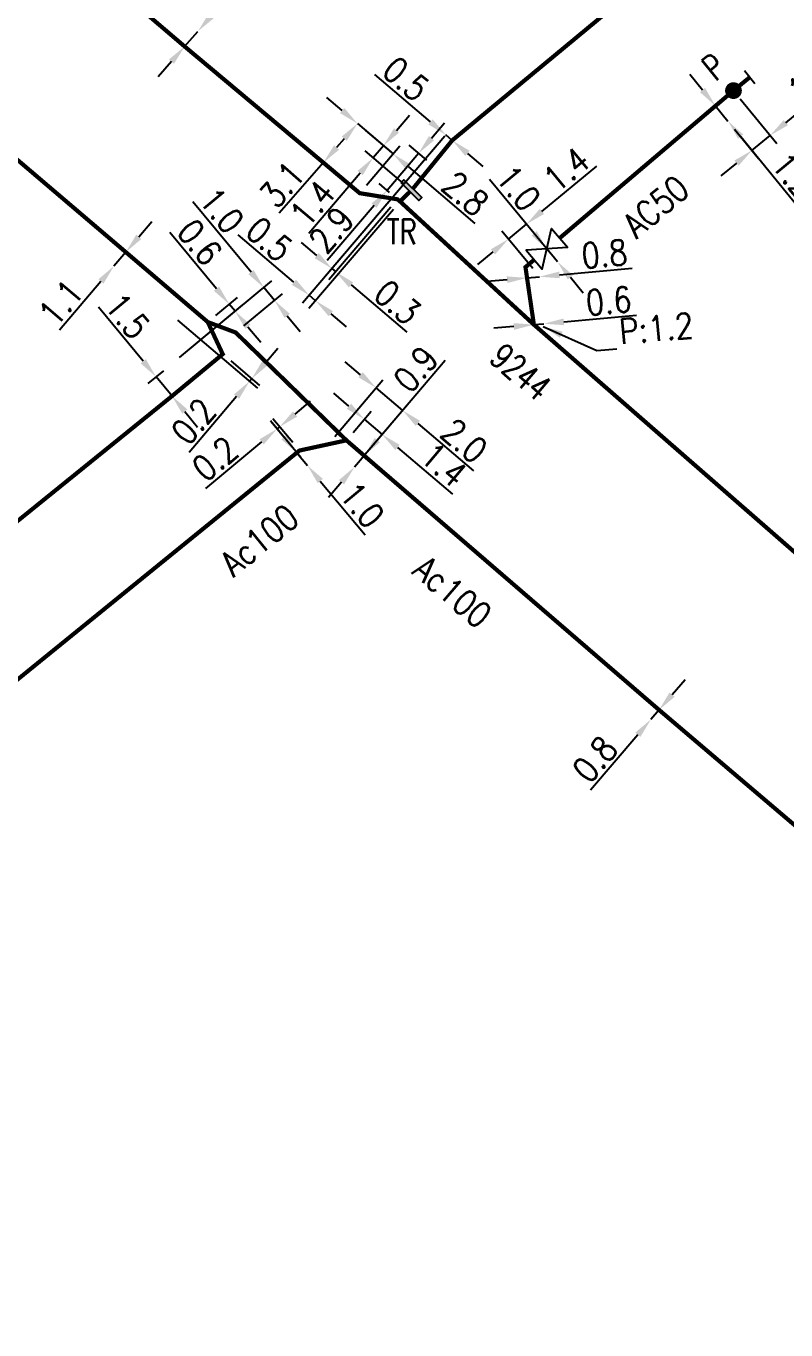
# Model space of a CAD drawing. Header units: millimetres. Extents: x 138988 to 140002, y 128990 to 130001.
# Drawn here: x 139184.2 to 139229.6, y 129296.3 to 129374.2 of the extents above; entities that cross this region are included whole.
import ezdxf
from ezdxf.enums import TextEntityAlignment as Align

# ---------------------------------------------------------------- set-up
doc = ezdxf.new("R2010")
doc.units = ezdxf.units.MM
doc.header["$PDMODE"] = 34
doc.linetypes.add('L_25_AP', pattern=[2000, 1000, 1000])
doc.linetypes.add('L_25_PE', pattern=[2000, 1000, 1000])
doc.layers.get('0').update_dxf_attribs({"linetype": 'CONTINUOUS'})
doc.layers.get('Defpoints').update_dxf_attribs({"linetype": 'CONTINUOUS'})
for name, color, linetype in [('L_150', 1, 'CONTINUOUS'), ('L_300', 7, 'CONTINUOUS'), ('L_340', 7, 'CONTINUOUS')]:
    doc.layers.add(name, color=color, linetype=linetype)
doc.styles.add('G_ROMANS', font='ROMANS.SHX', dxfattribs={"width": 0.75})
doc.styles.get("Standard").update_dxf_attribs({"font": 'romans.shx', "width": 0.85})
doc.dimstyles.get("Standard").update_dxf_attribs({"dimtxt": 1.5, "dimasz": 1.2, "dimexe": 0.625, "dimexo": 0.625, "dimgap": 0.25, "dimtad": 1, "dimdec": 1, "dimzin": 0, "dimdsep": 46, "dimtxsty": 'Standard', "dimcen": -0.5, "dimadec": 0, "dimazin": 0, "dimtfac": 1, "dimtdec": 1, "dimtmove": 0, "dimatfit": 3, "dimfxl": 0, "dimtolj": 1, "dimtzin": 0, "dimarcsym": 0})

# ---------------------------------------------------------------- blocks, each defined once
blk = doc.blocks.new('*D893')
at = {"layer": 'Defpoints', "color": 0, "linetype": 'Continuous', "transparency": 16777216}
for p in [(139214.525, 129356.395), (139215.122, 129356.45), (139215.122, 129356.45)]:
    blk.add_point(p, dxfattribs=at)
at = {"layer": 'L_150', "color": 0, "linetype": 'Continuous', "lineweight": -2, "transparency": 16777216}
for p, q in [((139214.525, 129356.395), (139215.122, 129356.45)), ((139216.317, 129356.561), (139220.67, 129356.962)), ((139213.33, 129356.285), (139212.135, 129356.175))]:
    blk.add_line(p, q, dxfattribs=at)
at = {"layer": 'L_150', "color": 0, "linetype": 'Continuous', "transparency": 16777216}
for points in [[(139213.312, 129356.484), (139213.348, 129356.086), (139214.525, 129356.395)], [(139216.299, 129356.76), (139216.336, 129356.361), (139215.122, 129356.45)]]:
    blk.add_solid(points, dxfattribs=at)
at = {"layer": 'L_150', "color": 0, "linetype": 'Continuous', "transparency": 16777216, "insert": (139218.999, 129357.812), "char_height": 1.5, "attachment_point": 5, "rotation": 5.26915}
blk.add_mtext('\\A1;0.6', dxfattribs=at)
blk = doc.blocks.new('*D894')
at = {"layer": 'Defpoints', "color": 0, "linetype": 'Continuous', "transparency": 16777216}
for p in [(139214.117, 129359.19), (139214.863, 129359.259), (139214.863, 129359.259)]:
    blk.add_point(p, dxfattribs=at)
at = {"layer": 'L_150', "color": 0, "linetype": 'Continuous', "lineweight": -2, "transparency": 16777216}
for p, q in [((139216.058, 129359.369), (139220.411, 129359.77)), ((139212.922, 129359.08), (139211.727, 129358.97)), ((139214.117, 129359.19), (139214.863, 129359.259))]:
    blk.add_line(p, q, dxfattribs=at)
at = {"layer": 'L_150', "color": 0, "linetype": 'Continuous', "transparency": 16777216}
for points in [[(139216.04, 129359.568), (139216.077, 129359.17), (139214.863, 129359.259)], [(139212.903, 129359.279), (139212.94, 129358.881), (139214.117, 129359.19)]]:
    blk.add_solid(points, dxfattribs=at)
at = {"layer": 'L_150', "color": 0, "linetype": 'Continuous', "transparency": 16777216, "insert": (139218.74, 129360.621), "char_height": 1.5, "attachment_point": 5, "rotation": 5.26915}
blk.add_mtext('\\A1;0.8', dxfattribs=at)
blk = doc.blocks.new('*D895')
at = {"layer": 'Defpoints', "color": 0, "linetype": 'Continuous', "transparency": 16777216}
for p in [(139213.005, 129361.509), (139215.943, 129360.15), (139214.863, 129359.259)]:
    blk.add_point(p, dxfattribs=at)
at = {"layer": 'L_300', "color": 0, "linetype": 'Continuous', "lineweight": -2, "transparency": 16777216}
for p, q in [((139215.009, 129363.165), (139218.286, 129365.871)), ((139215.545, 129360.632), (139213.686, 129362.883)), ((139214.465, 129359.741), (139212.607, 129361.991)), ((139213.005, 129361.509), (139214.084, 129362.401)), ((139212.079, 129360.745), (139211.154, 129359.981))]:
    blk.add_line(p, q, dxfattribs=at)
at = {"layer": 'L_300', "color": 0, "linetype": 'Continuous', "transparency": 16777216}
for points in [[(139214.882, 129363.319), (139215.137, 129363.011), (139214.084, 129362.401)], [(139211.952, 129360.899), (139212.207, 129360.591), (139213.005, 129361.509)]]:
    blk.add_solid(points, dxfattribs=at)
at = {"layer": 'L_300', "color": 0, "linetype": 'Continuous', "transparency": 16777216, "insert": (139216.474, 129365.671), "char_height": 1.5, "attachment_point": 5, "rotation": 39.55277}
blk.add_mtext('\\A1;1.4', dxfattribs=at)
blk = doc.blocks.new('*D896')
at = {"layer": 'Defpoints', "color": 0, "linetype": 'Continuous', "transparency": 16777216}
for p in [(139215.306, 129360.921), (139215.943, 129360.15), (139215.943, 129360.15)]:
    blk.add_point(p, dxfattribs=at)
at = {"layer": 'L_300', "color": 0, "linetype": 'Continuous', "lineweight": -2, "transparency": 16777216}
for p, q in [((139214.542, 129361.847), (139211.874, 129365.077)), ((139215.943, 129360.15), (139215.306, 129360.921)), ((139216.707, 129359.225), (139217.471, 129358.3))]:
    blk.add_line(p, q, dxfattribs=at)
at = {"layer": 'L_300', "color": 0, "linetype": 'Continuous', "transparency": 16777216}
for points in [[(139214.696, 129361.974), (139214.388, 129361.719), (139215.306, 129360.921)], [(139216.861, 129359.352), (139216.553, 129359.098), (139215.943, 129360.15)]]:
    blk.add_solid(points, dxfattribs=at)
at = {"layer": 'L_300', "color": 0, "linetype": 'Continuous', "transparency": 16777216, "insert": (139213.597, 129364.561), "char_height": 1.5, "attachment_point": 5, "rotation": 309.55277}
blk.add_mtext('\\A1;1.0', dxfattribs=at)
blk = doc.blocks.new('*D897')
at = {"layer": 'Defpoints', "color": 0, "linetype": 'Continuous', "transparency": 16777216}
for p in [(139226.458, 129370.385), (139226.129, 129368.563), (139226.129, 129368.563)]:
    blk.add_point(p, dxfattribs=at)
at = {"layer": 'L_300', "color": 0, "linetype": 'Continuous', "lineweight": -2, "transparency": 16777216}
for p, q in [((139224.606, 129370.418), (139223.845, 129371.346)), ((139225.975, 129369.989), (139224.884, 129369.094)), ((139225.368, 129369.49), (139226.129, 129368.563)), ((139226.89, 129367.635), (139230.247, 129363.541))]:
    blk.add_line(p, q, dxfattribs=at)
at = {"layer": 'L_300', "color": 0, "linetype": 'Continuous', "transparency": 16777216}
for points in [[(139224.761, 129370.545), (139224.452, 129370.291), (139225.368, 129369.49)], [(139227.044, 129367.762), (139226.735, 129367.508), (139226.129, 129368.563)]]:
    blk.add_solid(points, dxfattribs=at)
at = {"layer": 'L_300', "color": 0, "linetype": 'Continuous', "transparency": 16777216, "insert": (139230.073, 129365.331), "char_height": 1.5, "attachment_point": 5, "rotation": 309.36005}
blk.add_mtext('\\A1;1.2', dxfattribs=at)
blk = doc.blocks.new('*D898')
at = {"layer": 'Defpoints', "color": 0, "linetype": 'Continuous', "transparency": 16777216}
for p in [(139226.458, 129370.385), (139226.129, 129368.563), (139227.564, 129366.812)]:
    blk.add_point(p, dxfattribs=at)
at = {"layer": 'L_300', "color": 0, "linetype": 'Continuous', "lineweight": -2, "transparency": 16777216}
for p, q in [((139229.583, 129368.468), (139232.869, 129371.163)), ((139226.854, 129369.902), (139229.051, 129367.224)), ((139226.525, 129368.079), (139227.961, 129366.329)), ((139227.564, 129366.812), (139228.655, 129367.707)), ((139226.636, 129366.051), (139225.709, 129365.29))]:
    blk.add_line(p, q, dxfattribs=at)
at = {"layer": 'L_300', "color": 0, "linetype": 'Continuous', "transparency": 16777216}
for points in [[(139229.456, 129368.622), (139229.709, 129368.313), (139228.655, 129367.707)], [(139226.51, 129366.206), (139226.763, 129365.897), (139227.564, 129366.812)]]:
    blk.add_solid(points, dxfattribs=at)
at = {"layer": 'L_300', "color": 0, "linetype": 'Continuous', "transparency": 16777216, "insert": (139231.055, 129370.969), "char_height": 1.5, "attachment_point": 5, "rotation": 39.36005}
blk.add_mtext('\\A1;1.4', dxfattribs=at)
blk = doc.blocks.new('L_300_09')
at = {"color": 0, "linetype": 'Continuous', "flags": 128}
blk.add_lwpolyline([(-1, 0.75), (1, -0.75), (1, 0.75), (-1, -0.75), (-1, 0.75)], dxfattribs=at)
at = {"color": 0, "linetype": 'Continuous', "width": 0.75}
blk.add_attdef('NUM', text='', height=1.5, dxfattribs=at).set_placement((0, 2.1), align=Align.MIDDLE_CENTER)
at = {"color": 0, "linetype": 'Continuous', "width": 0.75, "flags": 3}
for tag, p in [('DEF_LEG', (0, -5)), ('DEF_COUP', (0, -7.5)), ('DEF_TYPE', (0, -10))]:
    blk.add_attdef(tag, text='', height=1.2, dxfattribs=at).set_placement(p, align=Align.MIDDLE)
blk = doc.blocks.new('L_340_07')
at = {"color": 0, "linetype": 'Continuous', "const_width": 0.25, "flags": 128}
blk.add_lwpolyline([(0, 0), (1.25, 0)], dxfattribs=at)
at = {"color": 0, "linetype": 'Continuous', "flags": 128}
blk.add_lwpolyline([(1.25, -0.5), (1.25, 0.5)], dxfattribs=at)
at = {"color": 0, "linetype": 'Continuous', "style": 'G_ROMANS', "width": 0.75, "flags": 3}
for tag, p in [('DEF_LEG', (0.723, -3.465)), ('DEF_COUP', (0.723, -5.965)), ('DEF_TYPE', (0.723, -8.465))]:
    blk.add_attdef(tag, text='', height=1.2, dxfattribs=at).set_placement(p, align=Align.MIDDLE)
blk = doc.blocks.new('*D900')
at = {"layer": 'Defpoints', "color": 0, "linetype": 'Continuous', "transparency": 16777216}
for p in [(139222.009, 129333.361), (139221.522, 129332.791), (139221.522, 129332.791)]:
    blk.add_point(p, dxfattribs=at)
at = {"layer": 'L_150', "color": 0, "linetype": 'Continuous', "lineweight": -2, "transparency": 16777216}
for p, q in [((139222.788, 129334.274), (139223.568, 129335.186)), ((139222.009, 129333.361), (139221.522, 129332.791)), ((139220.742, 129331.878), (139217.903, 129328.554))]:
    blk.add_line(p, q, dxfattribs=at)
at = {"layer": 'L_150', "color": 0, "linetype": 'Continuous', "transparency": 16777216}
for points in [[(139222.636, 129334.403), (139222.94, 129334.144), (139222.009, 129333.361)], [(139220.59, 129332.008), (139220.895, 129331.748), (139221.522, 129332.791)]]:
    blk.add_solid(points, dxfattribs=at)
at = {"layer": 'L_150', "color": 0, "linetype": 'Continuous', "transparency": 16777216, "insert": (139218.173, 129330.41), "char_height": 1.5, "attachment_point": 5, "rotation": 49.49699}
blk.add_mtext('\\A1;0.8', dxfattribs=at)
blk = doc.blocks.new('*D901')
at = {"layer": 'Defpoints', "color": 0, "linetype": 'Continuous', "transparency": 16777216}
for p in [(139203.319, 129349.478), (139203.804, 129347.886), (139203.804, 129347.886)]:
    blk.add_point(p, dxfattribs=at)
at = {"layer": 'L_150', "color": 0, "linetype": 'Continuous', "lineweight": -2, "transparency": 16777216}
for p, q in [((139205.163, 129349.487), (139209.23, 129354.279)), ((139203.796, 129349.074), (139204.863, 129348.168)), ((139203.804, 129347.886), (139204.387, 129348.572)), ((139203.028, 129346.971), (139202.251, 129346.056))]:
    blk.add_line(p, q, dxfattribs=at)
at = {"layer": 'L_150', "color": 0, "linetype": 'Continuous', "transparency": 16777216}
for points in [[(139205.011, 129349.616), (139205.316, 129349.358), (139204.387, 129348.572)], [(139202.875, 129347.1), (139203.18, 129346.842), (139203.804, 129347.886)]]:
    blk.add_solid(points, dxfattribs=at)
at = {"layer": 'L_150', "color": 0, "linetype": 'Continuous', "transparency": 16777216, "insert": (139207.461, 129353.74), "char_height": 1.5, "attachment_point": 5, "rotation": 49.679}
blk.add_mtext('\\A1;0.9', dxfattribs=at)
blk = doc.blocks.new('*D902')
at = {"layer": 'Defpoints', "color": 0, "linetype": 'Continuous', "transparency": 16777216}
for p in [(139203.319, 129349.478), (139205.455, 129349.831), (139203.804, 129347.886)]:
    blk.add_point(p, dxfattribs=at)
at = {"layer": 'L_150', "color": 0, "linetype": 'Continuous', "lineweight": -2, "transparency": 16777216}
for p, q in [((139203.472, 129351.513), (139202.558, 129352.29)), ((139203.724, 129349.955), (139204.792, 129351.213)), ((139204.209, 129348.362), (139205.859, 129350.307)), ((139204.387, 129350.737), (139205.455, 129349.831)), ((139206.37, 129349.054), (139209.656, 129346.265))]:
    blk.add_line(p, q, dxfattribs=at)
at = {"layer": 'L_150', "color": 0, "linetype": 'Continuous', "transparency": 16777216}
for points in [[(139203.602, 129351.666), (139203.343, 129351.361), (139204.387, 129350.737)], [(139206.499, 129349.207), (139206.24, 129348.902), (139205.455, 129349.831)]]:
    blk.add_solid(points, dxfattribs=at)
at = {"layer": 'L_150', "color": 0, "linetype": 'Continuous', "transparency": 16777216, "insert": (139209.141, 129348.014), "char_height": 1.5, "attachment_point": 5, "rotation": 319.679}
blk.add_mtext('\\A1;1.4', dxfattribs=at)
blk = doc.blocks.new('*D903')
at = {"layer": 'Defpoints', "color": 0, "linetype": 'Continuous', "transparency": 16777216}
for p in [(139200.504, 129348.864), (139200.992, 129347.969), (139200.992, 129347.969)]:
    blk.add_point(p, dxfattribs=at)
at = {"layer": 'L_150', "color": 0, "linetype": 'Continuous', "lineweight": -2, "transparency": 16777216}
for p, q in [((139199.586, 129349.661), (139198.819, 129350.583)), ((139200.353, 129348.738), (139200.992, 129347.969)), ((139200.024, 129348.464), (139199.873, 129348.338)), ((139201.76, 129347.046), (139204.438, 129343.825))]:
    blk.add_line(p, q, dxfattribs=at)
at = {"layer": 'L_150', "color": 0, "linetype": 'Continuous', "transparency": 16777216}
for points in [[(139199.74, 129349.788), (139199.432, 129349.533), (139200.353, 129348.738)], [(139201.913, 129347.174), (139201.606, 129346.918), (139200.992, 129347.969)]]:
    blk.add_solid(points, dxfattribs=at)
at = {"layer": 'L_150', "color": 0, "linetype": 'Continuous', "transparency": 16777216, "insert": (139204.251, 129345.613), "char_height": 1.5, "attachment_point": 5, "rotation": 309.74025}
blk.add_mtext('\\A1;1.0', dxfattribs=at)
blk = doc.blocks.new('*D904')
at = {"layer": 'Defpoints', "color": 0, "linetype": 'Continuous', "transparency": 16777216}
for p in [(139191.938, 129353.279), (139192.859, 129354.041), (139192.894, 129352.123)]:
    blk.add_point(p, dxfattribs=at)
at = {"layer": 'L_150', "color": 0, "linetype": 'Continuous', "lineweight": -2, "transparency": 16777216}
for p, q in [((139191.173, 129354.203), (139188.503, 129357.431)), ((139192.378, 129353.642), (139191.456, 129352.88)), ((139192.894, 129352.123), (139191.938, 129353.279)), ((139193.658, 129351.198), (139194.423, 129350.273))]:
    blk.add_line(p, q, dxfattribs=at)
at = {"layer": 'L_150', "color": 0, "linetype": 'Continuous', "transparency": 16777216}
for points in [[(139191.327, 129354.331), (139191.019, 129354.076), (139191.938, 129353.279)], [(139193.813, 129351.325), (139193.504, 129351.07), (139192.894, 129352.123)]]:
    blk.add_solid(points, dxfattribs=at)
at = {"layer": 'L_150', "color": 0, "linetype": 'Continuous', "transparency": 16777216, "insert": (139190.226, 129356.917), "char_height": 1.5, "attachment_point": 5, "rotation": 309.59222}
blk.add_mtext('\\A1;1.5', dxfattribs=at)
blk = doc.blocks.new('*D905')
at = {"layer": 'Defpoints', "color": 0, "linetype": 'Continuous', "transparency": 16777216}
for p in [(139196.668, 129357.191), (139195.03, 129356.55), (139192.859, 129354.041)]:
    blk.add_point(p, dxfattribs=at)
at = {"layer": 'L_150', "color": 0, "linetype": 'Continuous', "lineweight": -2, "transparency": 16777216}
for p, q in [((139195.553, 129358.54), (139192.767, 129361.908)), ((139195.512, 129356.948), (139196.799, 129358.013)), ((139193.341, 129354.439), (139197.15, 129357.589)), ((139196.668, 129357.191), (139196.318, 129357.615)), ((139197.433, 129356.266), (139198.198, 129355.342))]:
    blk.add_line(p, q, dxfattribs=at)
at = {"layer": 'L_150', "color": 0, "linetype": 'Continuous', "transparency": 16777216}
for points in [[(139195.707, 129358.667), (139195.399, 129358.412), (139196.318, 129357.615)], [(139197.587, 129356.394), (139197.279, 129356.139), (139196.668, 129357.191)]]:
    blk.add_solid(points, dxfattribs=at)
at = {"layer": 'L_150', "color": 0, "linetype": 'Continuous', "transparency": 16777216, "insert": (139194.548, 129361.324), "char_height": 1.5, "attachment_point": 5, "rotation": 309.59222}
blk.add_mtext('\\A1;0.6', dxfattribs=at)
blk = doc.blocks.new('*D906')
at = {"layer": 'Defpoints', "color": 0, "linetype": 'Continuous', "transparency": 16777216}
for p in [(139198.383, 129358.609), (139196.702, 129355.921), (139192.859, 129354.041)]:
    blk.add_point(p, dxfattribs=at)
at = {"layer": 'L_150', "color": 0, "linetype": 'Continuous', "lineweight": -2, "transparency": 16777216}
for p, q in [((139197.618, 129359.534), (139194.139, 129363.741)), ((139193.341, 129354.439), (139198.865, 129359.008)), ((139197.183, 129356.319), (139199.502, 129358.237)), ((139199.02, 129357.839), (139198.383, 129358.609)), ((139199.785, 129356.914), (139200.55, 129355.989))]:
    blk.add_line(p, q, dxfattribs=at)
at = {"layer": 'L_150', "color": 0, "linetype": 'Continuous', "transparency": 16777216}
for points in [[(139197.772, 129359.661), (139197.464, 129359.406), (139198.383, 129358.609)], [(139199.939, 129357.041), (139199.631, 129356.786), (139199.02, 129357.839)]]:
    blk.add_solid(points, dxfattribs=at)
at = {"layer": 'L_150', "color": 0, "linetype": 'Continuous', "transparency": 16777216, "insert": (139195.862, 129363.226), "char_height": 1.5, "attachment_point": 5, "rotation": 309.59222}
blk.add_mtext('\\A1;1.0', dxfattribs=at)
blk = doc.blocks.new('*D907')
at = {"layer": 'Defpoints', "color": 0, "linetype": 'Continuous', "transparency": 16777216}
for p in [(139192.744, 129357.068), (139195.925, 129354.63), (139197.527, 129353.007)]:
    blk.add_point(p, dxfattribs=at)
at = {"layer": 'L_150', "color": 0, "linetype": 'Continuous', "lineweight": -2, "transparency": 16777216}
for p, q in [((139193.22, 129356.664), (139198.004, 129352.602)), ((139198.433, 129354.074), (139199.21, 129354.989)), ((139196.401, 129354.225), (139198.133, 129352.755)), ((139197.657, 129353.159), (139197.527, 129353.007)), ((139196.751, 129352.092), (139193.921, 129348.76))]:
    blk.add_line(p, q, dxfattribs=at)
at = {"layer": 'L_150', "color": 0, "linetype": 'Continuous', "transparency": 16777216}
for points in [[(139198.281, 129354.203), (139198.586, 129353.945), (139197.657, 129353.159)], [(139196.598, 129352.221), (139196.903, 129351.963), (139197.527, 129353.007)]]:
    blk.add_solid(points, dxfattribs=at)
at = {"layer": 'L_150', "color": 0, "linetype": 'Continuous', "transparency": 16777216, "insert": (139194.185, 129350.616), "char_height": 1.5, "attachment_point": 5, "rotation": 49.66799}
blk.add_mtext('\\A1;0.2', dxfattribs=at)
blk = doc.blocks.new('*D908')
at = {"layer": 'Defpoints', "color": 0, "linetype": 'Continuous', "transparency": 16777216}
for p in [(139190.132, 129360.728), (139189.42, 129359.89), (139189.42, 129359.89)]:
    blk.add_point(p, dxfattribs=at)
at = {"layer": 'L_150', "color": 0, "linetype": 'Continuous', "lineweight": -2, "transparency": 16777216}
for p, q in [((139190.909, 129361.643), (139191.685, 129362.558)), ((139190.132, 129360.728), (139189.42, 129359.89)), ((139188.643, 129358.975), (139186.168, 129356.059))]:
    blk.add_line(p, q, dxfattribs=at)
at = {"layer": 'L_150', "color": 0, "linetype": 'Continuous', "transparency": 16777216}
for points in [[(139190.756, 129361.773), (139191.061, 129361.514), (139190.132, 129360.728)], [(139188.491, 129359.105), (139188.796, 129358.846), (139189.42, 129359.89)]]:
    blk.add_solid(points, dxfattribs=at)
at = {"layer": 'L_150', "color": 0, "linetype": 'Continuous', "transparency": 16777216, "insert": (139186.255, 129357.707), "char_height": 1.5, "attachment_point": 5, "rotation": 49.66799}
blk.add_mtext('\\A1;1.1', dxfattribs=at)
blk = doc.blocks.new('*D914')
at = {"layer": 'Defpoints', "color": 0, "linetype": 'Continuous', "transparency": 16777216}
for p in [(139194.438, 129373.928), (139194.438, 129373.928), (139193.649, 129373.023)]:
    blk.add_point(p, dxfattribs=at)
at = {"layer": 'L_150', "color": 0, "linetype": 'Continuous', "lineweight": -2, "transparency": 16777216}
for p, q in [((139195.226, 129374.832), (139197.979, 129377.99)), ((139193.649, 129373.023), (139194.438, 129373.928)), ((139192.86, 129372.119), (139192.072, 129371.214))]:
    blk.add_line(p, q, dxfattribs=at)
at = {"layer": 'L_150', "color": 0, "linetype": 'Continuous', "transparency": 16777216}
for points in [[(139195.075, 129374.964), (139195.377, 129374.701), (139194.438, 129373.928)], [(139192.71, 129372.25), (139193.011, 129371.987), (139193.649, 129373.023)]]:
    blk.add_solid(points, dxfattribs=at)
at = {"layer": 'L_150', "color": 0, "linetype": 'Continuous', "transparency": 16777216, "insert": (139196.243, 129377.52), "char_height": 1.5, "attachment_point": 5, "rotation": 48.91767}
blk.add_mtext('\\A1;1.2', dxfattribs=at)
blk = doc.blocks.new('*D915')
at = {"layer": 'Defpoints', "color": 0, "linetype": 'Continuous', "transparency": 16777216}
for p in [(139203.98, 129368.415), (139203.98, 129368.415), (139201.941, 129366.079)]:
    blk.add_point(p, dxfattribs=at)
at = {"layer": 'L_150', "color": 0, "linetype": 'Continuous', "lineweight": -2, "transparency": 16777216}
for p, q in [((139203.191, 129367.511), (139202.73, 129366.983)), ((139201.941, 129366.079), (139199.306, 129363.061))]:
    blk.add_line(p, q, dxfattribs=at)
at = {"layer": 'L_150', "color": 0, "linetype": 'Continuous', "transparency": 16777216}
for points in [[(139203.04, 129367.642), (139203.341, 129367.379), (139203.98, 129368.415)], [(139202.58, 129367.115), (139202.881, 129366.852), (139201.941, 129366.079)]]:
    blk.add_solid(points, dxfattribs=at)
at = {"layer": 'L_150', "color": 0, "linetype": 'Continuous', "transparency": 16777216, "insert": (139199.476, 129364.776), "char_height": 1.5, "attachment_point": 5, "rotation": 48.87861}
blk.add_mtext('\\A1;3.1', dxfattribs=at)
blk = doc.blocks.new('*D916')
at = {"layer": 'Defpoints', "color": 0, "linetype": 'Continuous', "transparency": 16777216}
for p in [(139203.98, 129368.415), (139203.98, 129368.415), (139204.113, 129364.254)]:
    blk.add_point(p, dxfattribs=at)
at = {"layer": 'L_150', "color": 0, "linetype": 'Continuous', "lineweight": -2, "transparency": 16777216}
for p, q in [((139203.067, 129369.193), (139202.153, 129369.971)), ((139203.98, 129368.415), (139206.111, 129366.599)), ((139204.519, 129364.73), (139206.516, 129367.074)), ((139207.024, 129365.82), (139210.991, 129362.44))]:
    blk.add_line(p, q, dxfattribs=at)
at = {"layer": 'L_150', "color": 0, "linetype": 'Continuous', "transparency": 16777216}
for points in [[(139203.196, 129369.345), (139202.937, 129369.041), (139203.98, 129368.415)], [(139207.154, 129365.972), (139206.895, 129365.668), (139206.111, 129366.599)]]:
    blk.add_solid(points, dxfattribs=at)
at = {"layer": 'L_150', "color": 0, "linetype": 'Continuous', "transparency": 16777216, "insert": (139210.433, 129364.229), "char_height": 1.5, "attachment_point": 5, "rotation": 319.56256}
blk.add_mtext('\\A1;2.8', dxfattribs=at)
blk = doc.blocks.new('*D917')
at = {"layer": 'Defpoints', "color": 0, "linetype": 'Continuous', "transparency": 16777216}
for p in [(139209.611, 129368.143), (139206.377, 129363.885), (139202.454, 129359.744)]:
    blk.add_point(p, dxfattribs=at)
at = {"layer": 'L_150', "color": 0, "linetype": 'Continuous', "lineweight": -2, "transparency": 16777216}
for p, q in [((139209.206, 129367.668), (139202.049, 129359.268)), ((139205.972, 129363.41), (139202.277, 129359.074)), ((139201.541, 129360.522), (139200.627, 129361.301)), ((139202.454, 129359.744), (139202.682, 129359.55)), ((139203.596, 129358.771), (139206.923, 129355.936))]:
    blk.add_line(p, q, dxfattribs=at)
at = {"layer": 'L_150', "color": 0, "linetype": 'Continuous', "transparency": 16777216}
for points in [[(139201.67, 129360.675), (139201.411, 129360.37), (139202.454, 129359.744)], [(139203.725, 129358.923), (139203.466, 129358.619), (139202.682, 129359.55)]]:
    blk.add_solid(points, dxfattribs=at)
at = {"layer": 'L_150', "color": 0, "linetype": 'Continuous', "transparency": 16777216, "insert": (139206.364, 129357.726), "char_height": 1.5, "attachment_point": 5, "rotation": 319.56327}
blk.add_mtext('\\A1;0.3', dxfattribs=at)
blk = doc.blocks.new('*D918')
at = {"layer": 'Defpoints', "color": 0, "linetype": 'Continuous', "transparency": 16777216}
for p in [(139206.579, 129367.522), (139207.628, 129366.628), (139206.377, 129363.885)]:
    blk.add_point(p, dxfattribs=at)
at = {"layer": 'L_150', "color": 0, "linetype": 'Continuous', "lineweight": -2, "transparency": 16777216}
for p, q in [((139208.407, 129367.541), (139209.185, 129368.455)), ((139207.628, 129366.628), (139205.748, 129364.422)), ((139207.055, 129367.117), (139208.104, 129366.223)), ((139205.901, 129364.291), (139205.272, 129364.827)), ((139204.97, 129363.508), (139202.174, 129360.227))]:
    blk.add_line(p, q, dxfattribs=at)
at = {"layer": 'L_150', "color": 0, "linetype": 'Continuous', "transparency": 16777216}
for points in [[(139208.254, 129367.671), (139208.559, 129367.412), (139207.628, 129366.628)], [(139204.817, 129363.638), (139205.122, 129363.378), (139205.748, 129364.422)]]:
    blk.add_solid(points, dxfattribs=at)
at = {"layer": 'L_150', "color": 0, "linetype": 'Continuous', "transparency": 16777216, "insert": (139202.421, 129362.06), "char_height": 1.5, "attachment_point": 5, "rotation": 49.56327}
blk.add_mtext('\\A1;2.9', dxfattribs=at)
blk = doc.blocks.new('*D919')
at = {"layer": 'Defpoints', "color": 0, "linetype": 'Continuous', "transparency": 16777216}
for p in [(139203.98, 129368.415), (139205.534, 129367.091), (139207.202, 129364.429)]:
    blk.add_point(p, dxfattribs=at)
at = {"layer": 'L_340', "color": 0, "linetype": 'Continuous', "lineweight": -2, "transparency": 16777216}
for p, q in [((139206.312, 129368.004), (139207.09, 129368.917)), ((139204.456, 129368.009), (139206.009, 129366.685)), ((139206.726, 129364.834), (139204.446, 129366.777)), ((139205.534, 129367.091), (139204.921, 129366.372)), ((139204.143, 129365.459), (139201.063, 129361.845))]:
    blk.add_line(p, q, dxfattribs=at)
at = {"layer": 'L_340', "color": 0, "linetype": 'Continuous', "transparency": 16777216}
for points in [[(139206.16, 129368.134), (139206.464, 129367.874), (139205.534, 129367.091)], [(139203.991, 129365.588), (139204.295, 129365.329), (139204.921, 129366.372)]]:
    blk.add_solid(points, dxfattribs=at)
at = {"layer": 'L_340', "color": 0, "linetype": 'Continuous', "transparency": 16777216, "insert": (139201.291, 129363.654), "char_height": 1.5, "attachment_point": 5, "rotation": 49.56327}
blk.add_mtext('\\A1;1.4', dxfattribs=at)
blk = doc.blocks.new('L_340_19')
at = {"linetype": 'Continuous'}
blk.add_hatch(color=0, dxfattribs=at).paths.add_polyline_path([(0.125, 0.75), (-0.125, 0.75), (-0.125, -0.75), (0.125, -0.75)])
at = {"color": 0, "linetype": 'Continuous'}
blk.add_lwpolyline([(-0.125, 0.75), (0.125, 0.75), (0.125, -0.75), (-0.125, -0.75)], close=True, dxfattribs=at)
at = {"color": 0, "linetype": 'Continuous', "width": 0.75}
for tag, height, flags, p in [('TR', 1.5, 8, (0, 3)), ('DEF_LEG', 1.2, 3, (0, -5)), ('DEF_COUP', 1.2, 3, (0, -7.5)), ('DEF_TYPE', 1.2, 3, (0, -10))]:
    blk.add_attdef(tag, text='', height=height, dxfattribs=dict(at, flags=flags)).set_placement(p, align=Align.MIDDLE)
blk = doc.blocks.new('*D992')
at = {"layer": 'Defpoints', "color": 0, "linetype": 'Continuous', "transparency": 16777216}
for p in [(139199.174, 129350.156), (139200.507, 129348.866), (139200.992, 129347.969)]:
    blk.add_point(p, dxfattribs=at)
at = {"layer": 'L_150', "color": 0, "linetype": 'Continuous', "lineweight": -2, "transparency": 16777216}
for p, q in [((139200.25, 129351.051), (139201.173, 129351.818)), ((139200.593, 129348.449), (139198.774, 129350.637)), ((139200.107, 129349.346), (139198.928, 129350.765)), ((139199.328, 129350.284), (139199.174, 129350.156)), ((139198.251, 129349.389), (139194.89, 129346.594))]:
    blk.add_line(p, q, dxfattribs=at)
at = {"layer": 'L_150', "color": 0, "linetype": 'Continuous', "transparency": 16777216}
for points in [[(139200.123, 129351.205), (139200.378, 129350.898), (139199.328, 129350.284)], [(139198.123, 129349.543), (139198.379, 129349.235), (139199.174, 129350.156)]]:
    blk.add_solid(points, dxfattribs=at)
at = {"layer": 'L_150', "color": 0, "linetype": 'Continuous', "transparency": 16777216, "insert": (139195.47, 129348.377), "char_height": 1.5, "attachment_point": 5, "rotation": 39.74025}
blk.add_mtext('\\A1;0.2', dxfattribs=at)
blk = doc.blocks.new('*D1225')
at = {"layer": 'Defpoints', "color": 0, "linetype": 'Continuous', "transparency": 16777216}
for p in [(139209.264, 129367.736), (139209.264, 129367.736), (139209.645, 129367.412)]:
    blk.add_point(p, dxfattribs=at)
at = {"layer": 'L_150', "color": 0, "linetype": 'Continuous', "lineweight": -2, "transparency": 16777216}
for p, q in [((139208.351, 129368.514), (139205.024, 129371.35)), ((139209.645, 129367.412), (139209.264, 129367.736)), ((139210.558, 129366.633), (139211.472, 129365.855))]:
    blk.add_line(p, q, dxfattribs=at)
at = {"layer": 'L_150', "color": 0, "linetype": 'Continuous', "transparency": 16777216}
for points in [[(139208.481, 129368.666), (139208.221, 129368.362), (139209.264, 129367.736)], [(139210.688, 129366.786), (139210.428, 129366.481), (139209.645, 129367.412)]]:
    blk.add_solid(points, dxfattribs=at)
at = {"layer": 'L_150', "color": 0, "linetype": 'Continuous', "transparency": 16777216, "insert": (139206.879, 129371.082), "char_height": 1.5, "attachment_point": 5, "rotation": 319.56327}
blk.add_mtext('\\A1;0.5', dxfattribs=at)
blk = doc.blocks.new('*D1226')
at = {"layer": 'Defpoints', "color": 0, "linetype": 'Continuous', "transparency": 16777216}
for p in [(139209.264, 129367.736), (139206.529, 129363.756), (139201.095, 129358.15)]:
    blk.add_point(p, dxfattribs=at)
at = {"layer": 'L_150', "color": 0, "linetype": 'Continuous', "lineweight": -2, "transparency": 16777216}
for p, q in [((139208.859, 129367.26), (139200.69, 129357.674)), ((139206.124, 129363.28), (139201.07, 129357.35)), ((139200.182, 129358.928), (139196.854, 129361.763)), ((139201.476, 129357.825), (139201.095, 129358.15)), ((139202.389, 129357.047), (139203.302, 129356.269))]:
    blk.add_line(p, q, dxfattribs=at)
at = {"layer": 'L_150', "color": 0, "linetype": 'Continuous', "transparency": 16777216}
for points in [[(139200.311, 129359.08), (139200.052, 129358.776), (139201.095, 129358.15)], [(139202.519, 129357.199), (139202.259, 129356.895), (139201.476, 129357.825)]]:
    blk.add_solid(points, dxfattribs=at)
at = {"layer": 'L_150', "color": 0, "linetype": 'Continuous', "transparency": 16777216, "insert": (139198.71, 129361.496), "char_height": 1.5, "attachment_point": 5, "rotation": 319.56327}
blk.add_mtext('\\A1;0.5', dxfattribs=at)
blk = doc.blocks.new('*D1234')
at = {"layer": 'Defpoints', "color": 0, "linetype": 'Continuous', "transparency": 16777216}
for p in [(139206.676, 129351.27), (139202.212, 129349.237), (139203.804, 129347.886)]:
    blk.add_point(p, dxfattribs=at)
at = {"layer": 'L_150', "color": 0, "linetype": 'Continuous', "lineweight": -2, "transparency": 16777216}
for p, q in [((139204.169, 129353.397), (139203.254, 129354.174)), ((139202.617, 129349.714), (139205.488, 129353.097)), ((139205.084, 129352.621), (139206.676, 129351.27)), ((139204.209, 129348.362), (139207.08, 129351.746)), ((139207.591, 129350.493), (139210.924, 129347.664))]:
    blk.add_line(p, q, dxfattribs=at)
at = {"layer": 'L_150', "color": 0, "linetype": 'Continuous', "transparency": 16777216}
for points in [[(139204.299, 129353.55), (139204.04, 129353.245), (139205.084, 129352.621)], [(139207.72, 129350.646), (139207.461, 129350.341), (139206.676, 129351.27)]]:
    blk.add_solid(points, dxfattribs=at)
at = {"layer": 'L_150', "color": 0, "linetype": 'Continuous', "transparency": 16777216, "insert": (139210.362, 129349.453), "char_height": 1.5, "attachment_point": 5, "rotation": 319.679}
blk.add_mtext('\\A1;2.0', dxfattribs=at)
blk = doc.blocks.new('L_300_12')
at = {"color": 0, "linetype": 'Continuous', "const_width": 0.497, "flags": 128}
blk.add_lwpolyline([(-0.252, 0, 1), (0.252, 0, 1)], format="xyb", close=True, dxfattribs=at)
at = {"color": 0, "linetype": 'Continuous', "style": 'G_ROMANS', "width": 0.75}
blk.add_text('P', height=1.5, dxfattribs=at).set_placement((0, 1.85), align=Align.MIDDLE)
at = {"color": 0, "linetype": 'Continuous', "width": 0.75, "flags": 3}
for tag, p in [('DEF_LEG', (0, -5)), ('DEF_COUP', (0, -7.5)), ('DEF_TYPE', (0, -10))]:
    blk.add_attdef(tag, text='', height=1.2, dxfattribs=at).set_placement(p, align=Align.MIDDLE)

msp = doc.modelspace()

# ---------------------------------------------------------------- linework, layer by layer
at = {"layer": 'L_150', "linetype": 'L_25_PE', "const_width": 0.25, "flags": 128}
msp.add_lwpolyline([(139207.29, 129364.517), (139209.645, 129367.412), (139225.291, 129380.372), (139240.088, 129392.37), (139249.15, 129399.841), (139266.098, 129413.794), (139266.924, 129414.472), (139290.708, 129433.999), (139290.708, 129433.999)], dxfattribs=at)
at = {"layer": 'L_150', "linetype": 'L_25_AP', "const_width": 0.25, "flags": 128}
for points in [[(139151.339, 129409.191), (139152.651, 129408.062), (139169.373, 129393.782), (139181.596, 129383.307), (139193.649, 129373.023), (139201.941, 129366.079), (139204.113, 129364.254), (139206.377, 129363.885), (139206.529, 129363.756), (139214.525, 129356.395), (139214.525, 129356.395), (139237.729, 129336.144), (139249.981, 129325.754), (139251.619, 129324.41), (139252.599, 129323.548), (139252.599, 129323.548), (139252.599, 129323.548), (139252.599, 129323.548), (139252.599, 129323.548), (139253.017, 129323.923), (139253.555, 129323.404), (139255.03, 129321.983)], [(139245.643, 129313.266), (139243.434, 129315.144), (139222.009, 129333.361), (139203.319, 129349.478), (139196.702, 129355.921), (139195.03, 129356.55), (139190.132, 129360.728), (139150.671, 129394.339), (139146.99, 129397.474), (139146.341, 129396.711), (139145.604, 129397.337)], [(139216.069, 129361.568), (139226.458, 129370.385)], [(139206.529, 129363.756), (139207.114, 129364.34)], [(139214.544, 129360.274), (139214.023, 129359.832), (139214.117, 129359.19), (139214.525, 129356.395), (139214.525, 129356.395)], [(139195.03, 129356.55), (139195.925, 129354.63), (139192.894, 129352.123), (139192.894, 129352.123), (139192.894, 129352.123), (139172.764, 129335.839), (139168.626, 129332.379), (139166.828, 129330.866), (139166.442, 129331.324), (139165.103, 129330.198), (139165.484, 129329.745), (139144.762, 129312.638), (139131.018, 129301.267), (139131.018, 129301.267), (139130.634, 129301.728), (139128.97, 129300.36), (139129.424, 129299.814), (139116.652, 129289.234), (139090.97, 129268.44), (139090.776, 129268.669), (139089.842, 129267.914), (139090.036, 129267.685), (139085.083, 129263.679), (139083.972, 129262.747), (139083.779, 129262.977), (139083.433, 129262.69)], [(139090.517, 129259.083), (139093.417, 129260.206), (139093.417, 129260.206), (139093.417, 129260.206), (139097.738, 129263.77), (139097.518, 129264.005), (139103.538, 129268.97), (139118.093, 129280.973), (139132.686, 129293.319), (139133.153, 129292.751), (139134.699, 129294.02), (139135.418, 129295.271), (139137.773, 129297.207), (139145.848, 129303.731), (139158.571, 129314.575), (139166.266, 129320.881), (139169.432, 129323.563), (139170.069, 129322.815), (139170.656, 129323.287), (139172.257, 129324.647), (139173.445, 129326.759), (139177.59, 129330.248), (139200.353, 129348.738), (139200.507, 129348.866), (139203.319, 129349.478), (139203.319, 129349.478)]]:
    msp.add_lwpolyline(points, dxfattribs=at)

# ---------------------------------------------------------------- block references
at = {"layer": 'L_300', "rotation": 39.36004825531026}
msp.add_blockref('L_300_12', (139226.458, 129370.385), dxfattribs=at)
at = {"layer": 'L_300'}
ref = msp.add_blockref('L_300_09', (139215.306, 129360.921), dxfattribs=dict(at, rotation=220.317651583079))
ref.add_attrib('NUM', '9244', dxfattribs={"layer": '0', "color": 0, "linetype": 'Continuous', "height": 1.5, "rotation": 319.5956, "width": 0.75}).set_placement((139213.733, 129353.565), align=Align.MIDDLE_CENTER)
at = {"layer": 'L_340', "rotation": 39.36004825540296}
msp.add_blockref('L_340_07', (139226.458, 129370.385), dxfattribs=at)
at = {"layer": 'L_340'}
ref = msp.add_blockref('L_340_19', (139207.202, 129364.429), dxfattribs=dict(at, rotation=45.00535118881796))
ref.add_attrib('TR', 'TR', dxfattribs={"layer": '0', "color": 0, "linetype": 'Continuous', "height": 1.5, "width": 0.75, "flags": 8}).set_placement((139206.619, 129361.951), align=Align.MIDDLE)

# ---------------------------------------------------------------- texts
at = {"layer": 'L_150', "linetype": 'Continuous', "width": 0.85}
for s, rotation, p in [('AC50', 40.31765, (139220.65, 129361.49)), ('Ac100', 319.70172, (139207.173, 129341.541))]:
    msp.add_text(s, height=1.5, rotation=rotation, dxfattribs=at).set_placement(p)
msp.add_text('Ac100', height=1.5, rotation=39.3917, dxfattribs=at).set_placement((139198.117, 129343.516), align=Align.MIDDLE)
at = {"layer": 'L_150', "linetype": 'Continuous', "insert": (139219.711, 129355.222), "char_height": 1.5, "attachment_point": 7, "rotation": 5.26915}
msp.add_mtext('P:1.2', dxfattribs=at)

# ---------------------------------------------------------------- dimensions: what is measured, and where the dimension line sits
at = {"layer": 'L_150', "linetype": 'Continuous'}
for base, p1, p2, angle, picture, middle in [((139194.438, 129373.928), (139193.649, 129373.023), (139194.438, 129373.928), 228.91767, '*D914', (139196.997, 129376.863)), ((139209.264, 129367.736), (139209.645, 129367.412), (139209.264, 129367.736), 319.56327, '*D1225', (139206.231, 129370.321)), ((139203.98, 129368.415), (139204.113, 129364.254), (139203.98, 129368.415), 319.56256, '*D916', (139209.785, 129363.468)), ((139203.98, 129368.415), (139201.941, 129366.079), (139203.98, 129368.415), 228.87861, '*D915', (139200.229, 129364.118)), ((139202.454, 129359.744), (139206.377, 129363.885), (139209.611, 129368.143), 319.56327, '*D917', (139205.716, 129356.964)), ((139207.628, 129366.628), (139206.377, 129363.885), (139206.579, 129367.522), 229.56327, '*D918', (139203.182, 129361.411)), ((139201.095, 129358.15), (139206.529, 129363.756), (139209.264, 129367.736), 319.56327, '*D1226', (139198.061, 129360.735)), ((139198.383, 129358.609), (139196.702, 129355.921), (139192.859, 129354.041), 309.59222, '*D906', (139195.092, 129362.589)), ((139196.66839, 129357.19106), (139195.03006, 129356.54982), (139192.85917, 129354.04066), 129.59222, '*D905', (139193.77769, 129360.68628)), ((139189.42, 129359.89), (139190.132, 129360.728), (139189.42, 129359.89), 49.66799, '*D908', (139187.017, 129357.06)), ((139214.8634, 129359.2588), (139214.1165, 129359.19), (139214.8634, 129359.2588), 185.26915, '*D894', (139218.8322, 129359.6249)), ((139215.122, 129356.45), (139214.525, 129356.395), (139215.122, 129356.45), 185.26915, '*D893', (139219.091, 129356.816)), ((139191.938, 129353.279), (139192.894, 129352.123), (139192.859, 129354.041), 309.59222, '*D904', (139189.455, 129356.28)), ((139197.527, 129353.007), (139195.925, 129354.63), (139192.744, 129357.068), 49.66799, '*D907', (139194.948, 129349.968)), ((139203.804, 129347.886), (139203.319, 129349.478), (139203.804, 129347.886), 49.679, '*D901', (139208.224, 129353.093)), ((139199.174, 129350.156), (139200.507, 129348.866), (139200.992, 129347.969), 39.74025, '*D992', (139196.109, 129347.608)), ((139205.455, 129349.831), (139203.319, 129349.478), (139203.804, 129347.886), 139.679, '*D902', (139208.494, 129347.252)), ((139200.992, 129347.969), (139200.504, 129348.864), (139200.992, 129347.969), 129.74025, '*D903', (139203.482, 129344.974)), ((139221.5218, 129332.7908), (139222.0089, 129333.3611), (139221.5218, 129332.7908), 49.49699, '*D900', (139218.9331, 129329.7602))]:
    dim = msp.add_linear_dim(base=base, p1=p1, p2=p2, angle=angle, dimstyle='Standard', dxfattribs=at)
    dim.commit()
    dim.dimension.update_dxf_attribs({"geometry": picture, "text_midpoint": middle, "dimtype": 160})
dim = msp.add_linear_dim(base=(139206.676, 129351.27), p1=(139202.212, 129349.237), p2=(139203.804, 129347.886), angle=139.679, text='2.0', dimstyle='Standard', dxfattribs=at)
dim.commit()
dim.dimension.update_dxf_attribs({"geometry": '*D1234', "text_midpoint": (139209.715, 129348.691), "dimtype": 160})
at = {"layer": 'L_300', "linetype": 'Continuous'}
for base, p1, p2, angle, picture, middle in [((139227.564, 129366.812), (139226.458, 129370.385), (139226.129, 129368.563), 39.36005, '*D898', (139231.689, 129370.196)), ((139226.129, 129368.563), (139226.458, 129370.385), (139226.129, 129368.563), 129.36005, '*D897', (139229.299, 129364.697)), ((139213.005, 129361.509), (139215.943, 129360.15), (139214.863, 129359.259), 39.55277, '*D895', (139217.11, 129364.9)), ((139215.943, 129360.15), (139215.306, 129360.921), (139215.943, 129360.15), 129.55277, '*D896', (139212.826, 129363.924))]:
    dim = msp.add_linear_dim(base=base, p1=p1, p2=p2, angle=angle, dimstyle='Standard', dxfattribs=at)
    dim.commit()
    dim.dimension.update_dxf_attribs({"geometry": picture, "text_midpoint": middle, "dimtype": 160})
at = {"layer": 'L_340', "linetype": 'Continuous'}
dim = msp.add_linear_dim(base=(139205.534, 129367.091), p1=(139207.202, 129364.429), p2=(139203.98, 129368.415), angle=49.56327, text='1.4', dimstyle='Standard', dxfattribs=at)
dim.commit()
dim.dimension.update_dxf_attribs({"geometry": '*D919', "text_midpoint": (139202.052, 129363.005), "dimtype": 160})

# ---------------------------------------------------------------- leaders
at = {"layer": 'L_150', "linetype": 'Continuous'}
msp.add_leader([(139215.072, 129356.281), (139218.29, 129354.84), (139219.485, 129354.951)], dimstyle='Standard', dxfattribs=at)

doc.saveas('drawing.dxf')
